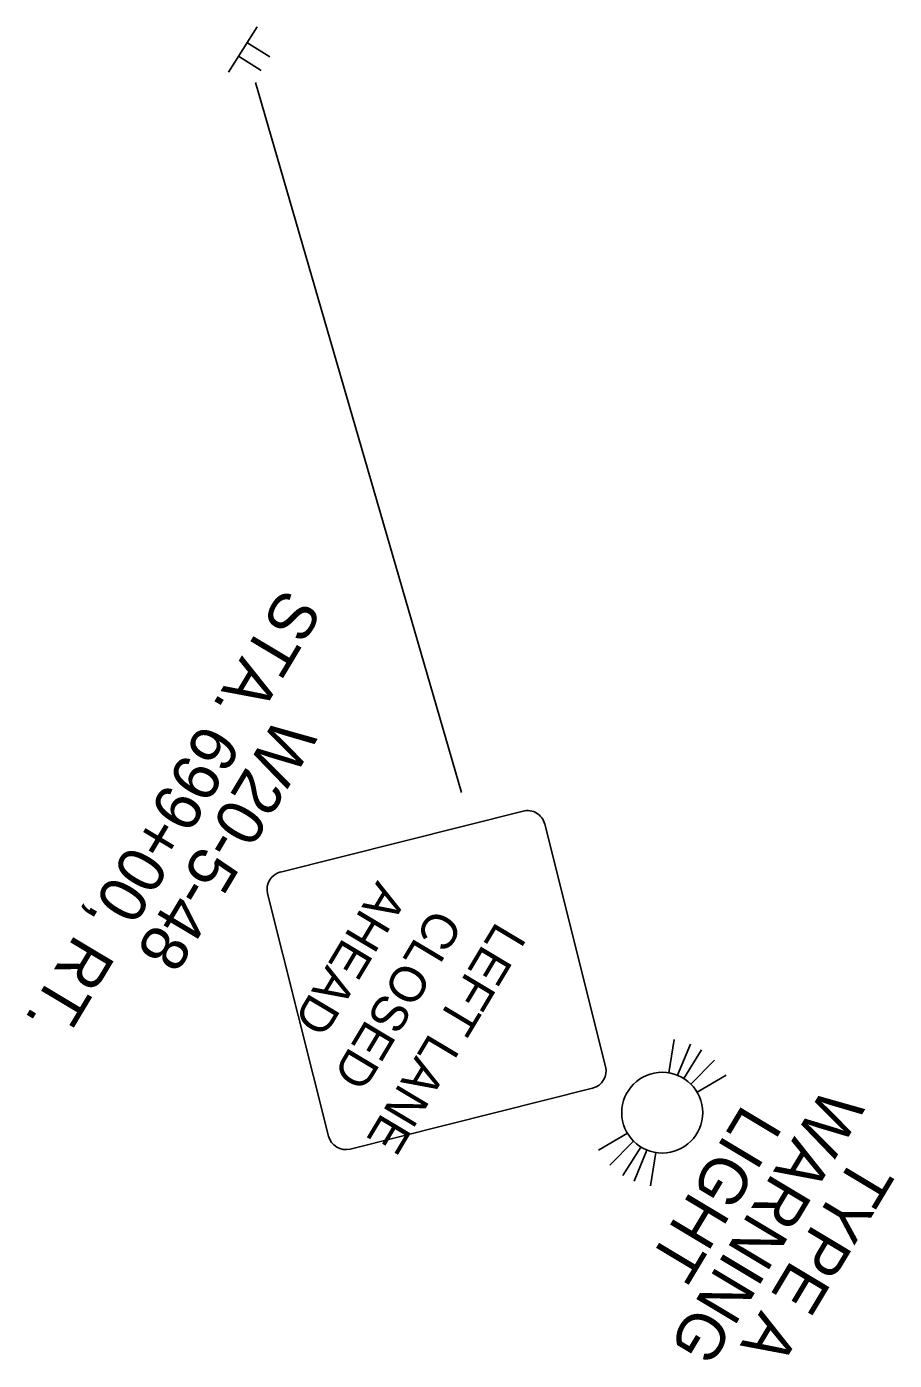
# Model space of a CAD drawing. Extents: x 134216 to 153379, y 327065 to 342138.
# Drawn here: x 148755.5 to 148884.6, y 341939.1 to 342137.6 of the extents above; entities that cross this region are included whole.
import ezdxf

# ---------------------------------------------------------------- set-up
doc = ezdxf.new("R2010")
doc.units = 0
doc.layers.add('SN_P_Signs', color=7, linetype='Continuous')
doc.layers.add('SN_P_Text', color=7, linetype='Continuous')

msp = doc.modelspace()

# ---------------------------------------------------------------- linework, layer by layer
at = {"layer": 'SN_P_Signs'}
for p, q in [((148785.56, 342130.82), (148789.81, 342137.6)), ((148785.56, 342130.82), (148789.81, 342137.6)), ((148785.56, 342130.82), (148789.81, 342137.6)), ((148788.32, 342135.23), (148791.71, 342133.1)), ((148788.32, 342135.23), (148791.71, 342133.1)), ((148788.32, 342135.23), (148791.71, 342133.1)), ((148787.04, 342133.2), (148790.43, 342131.07)), ((148787.04, 342133.2), (148790.43, 342131.07)), ((148787.04, 342133.2), (148790.43, 342131.07)), ((148787.68, 342134.21), (148787.68, 342134.21)), ((148787.68, 342134.21), (148787.68, 342134.21)), ((148787.68, 342134.21), (148787.68, 342134.21)), ((148851.06, 341981.94), (148851.86, 341986.88)), ((148852.38, 341981.57), (148854.28, 341986.2)), ((148853.29, 341981.1), (148855.95, 341985.34)), ((148854.35, 341980.26), (148857.88, 341983.8)), ((148855.28, 341979.05), (148859.59, 341981.59)), ((148840.59, 341970.41), (148844.9, 341972.94)), ((148842.3, 341968.2), (148845.84, 341971.74)), ((148844.24, 341966.66), (148846.89, 341970.89)), ((148845.91, 341965.8), (148847.8, 341970.43)), ((148848.33, 341965.12), (148849.13, 341970.05))]:
    msp.add_line(p, q, dxfattribs=at)
for points in [[(148793.32, 342011.81), (148829.39, 342020.87)], [(148832.61, 342018.94), (148841.67, 341982.88)], [(148800.45, 341972.52), (148791.39, 342008.59)], [(148839.74, 341979.65), (148803.67, 341970.59)]]:
    msp.add_lwpolyline(points, dxfattribs=at)
msp.add_circle((148850.09, 341976), 6.02, dxfattribs=at)
for centre, start, end in [((148830.03, 342018.3), 14.1008, 104.1008), ((148793.97, 342009.24), 104.1008, 194.1008), ((148839.09, 341982.23), 284.1008, 14.1008), ((148803.03, 341973.17), 194.1008, 284.1008)]:
    msp.add_arc(centre, 2.66, start, end, dxfattribs=at)
at = {"layer": 'SN_P_Text'}
msp.add_line((148789.57, 342129.31), (148820.23, 342023.62), dxfattribs=at)

# ---------------------------------------------------------------- texts
at = {"layer": 'SN_P_Signs'}
for s, p in [('AHEAD', (148807.74, 342010.65)), ('CLOSED', (148816.02, 342006.66)), ('LEFT LANE', (148825.45, 342004.6))]:
    msp.add_text(s, height=5.313, rotation=239.1008, dxfattribs=at).set_placement(p)
at = {"layer": 'SN_P_Text'}
for s, rotation, p in [('STA. 699+00, RT.', 239.1008, (148793.72, 342054.34)), ('W20-5-48', 239.1008, (148792.85, 342035.25)), ('WARNING', 239.0263, (148874.31, 341980.16)), ('LIGHT', 239.0263, (148862.11, 341977.44)), ('TYPE A', 239.0263, (148878.72, 341969.9))]:
    msp.add_text(s, height=7, rotation=rotation, dxfattribs=at).set_placement(p)

doc.saveas('drawing.dxf')
